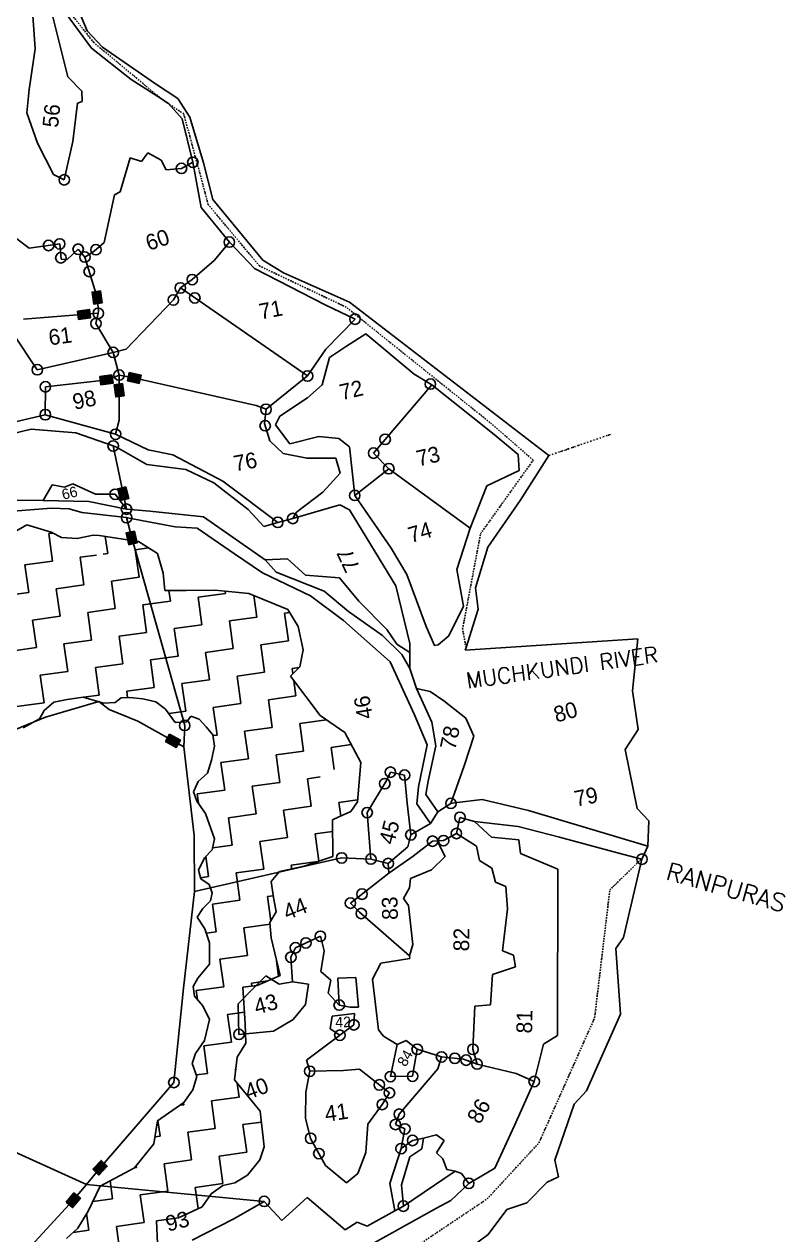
# Model space of a CAD drawing. Header units: metres. Extents: x 319402 to 322645, y 1847838 to 1853811.
# Drawn here: x 321751 to 322645, y 1851669 to 1853093 of the extents above; entities that cross this region are included whole.
import ezdxf

# ---------------------------------------------------------------- set-up
doc = ezdxf.new("R2010")
doc.units = ezdxf.units.M
doc.header["$LTSCALE"] = 0.3
doc.linetypes.add('DASHDOT', pattern=[1, 0.5, -0.25, 0, -0.25])
doc.linetypes.add('DIVIDE', pattern=[1.25, 0.5, -0.25, 0, -0.25, 0, -0.25])
for name, color, linetype in [('OFF', 1, 'Continuous'), ('POLY_HATCH', 12, 'Continuous'), ('POLY_PARCEL', 6, 'Continuous'), ('POLY_ROAD', 30, 'Continuous'), ('POLY_WATER', 4, 'Continuous'), ('TEXT_MAPIN', 7, 'Continuous'), ('TEXT_MAPOUT', 7, 'Continuous'), ('TEXT_PARCEL', 7, 'Continuous'), ('V_BOUND_LINE', 7, 'Continuous'), ('V_BOUND_STREAM_LINE', 7, 'DASHDOT'), ('V_DIVIDE_LINE', 7, 'DIVIDE')]:
    doc.layers.add(name, color=color, linetype=linetype)
doc.styles.get("Standard").update_dxf_attribs({"font": 'simplex.shx'})
doc.styles.add('TEXT_MAP', font='')
doc.styles.get('TEXT_MAP').set_extended_font_data('Kruti Dev 050')

msp = doc.modelspace()

# ---------------------------------------------------------------- hatches: boundary and pattern name
for points in [[(321832.4, 1852763.6), (321842.2, 1852765), (321840.2, 1852779.2), (321830.4, 1852777.8)], [(321828.8, 1852747.6), (321827.5, 1852757.4), (321813.3, 1852755.4), (321814.6, 1852745.6)], [(321855.1, 1852670.6), (321853.7, 1852680.4), (321839.5, 1852678.5), (321840.9, 1852668.6)], [(321885.9, 1852670.4), (321888.1, 1852680.1), (321874.2, 1852683.3), (321872, 1852673.6)], [(321858.3, 1852654.5), (321868.1, 1852655.9), (321866.2, 1852670.1), (321856.3, 1852668.7)], [(321863.9, 1852532.7), (321873.5, 1852534.9), (321870.2, 1852548.9), (321860.6, 1852546.6)], [(321873.8, 1852480.7), (321883.4, 1852482.8), (321880.3, 1852496.8), (321870.6, 1852494.7)], [(321929.3, 1852242.3), (321934.2, 1852251), (321921.6, 1852258), (321916.8, 1852249.3)], [(321848.3, 1851749.8), (321841.1, 1851756.7), (321831.2, 1851746.3), (321838.4, 1851739.4)], [(321816.7, 1851712.1), (321809.1, 1851718.4), (321799.9, 1851707.4), (321807.5, 1851701.1)]]:
    msp.add_hatch(color=256).paths.add_polyline_path(points)

# ---------------------------------------------------------------- linework, layer by layer
for points in [[(321840.2, 1852779.2), (321842.2, 1852765), (321832.4, 1852763.6), (321830.4, 1852777.8)], [(321813.3, 1852755.4), (321827.5, 1852757.4), (321828.8, 1852747.6), (321814.6, 1852745.6)], [(321839.5, 1852678.5), (321853.7, 1852680.4), (321855.1, 1852670.6), (321840.9, 1852668.6)], [(321874.2, 1852683.3), (321888.1, 1852680.1), (321885.9, 1852670.4), (321872, 1852673.6)], [(321866.2, 1852670.1), (321868.1, 1852655.9), (321858.3, 1852654.5), (321856.3, 1852668.7)], [(321870.2, 1852548.9), (321873.5, 1852534.9), (321863.9, 1852532.7), (321860.6, 1852546.6)], [(321880.3, 1852496.8), (321883.4, 1852482.8), (321873.8, 1852480.7), (321870.6, 1852494.7)], [(321921.6, 1852258), (321934.2, 1852251), (321929.3, 1852242.3), (321916.8, 1852249.3)], [(321831.2, 1851746.3), (321841.1, 1851756.7), (321848.3, 1851749.8), (321838.4, 1851739.4)], [(321799.9, 1851707.4), (321809.1, 1851718.4), (321816.7, 1851712.1), (321807.5, 1851701.1)]]:
    msp.add_lwpolyline(points, close=True)
for centre in [(321935.5, 1852923.2), (321948.9, 1852930.4), (321797.8, 1852909.8), (321779.3, 1852832.6), (321792.4, 1852834.4), (321814.1, 1852828.2), (321835, 1852827.6), (321991.8, 1852836.6), (321793.8, 1852818.1), (321822.1, 1852818.9), (321827.1, 1852802), (321934.2, 1852782.6), (321948.2, 1852792.5), (321926, 1852768.5), (321951.2, 1852770.9), (321837.7, 1852752.8), (321835, 1852740.7), (322139.5, 1852745.9), (321855.3, 1852706.8), (321766.1, 1852686.5), (321862.2, 1852680.2), (322083.8, 1852679.1), (322228.1, 1852669.6), (321775.6, 1852666.4), (322034.9, 1852639.9), (321775.5, 1852633.6), (321858.1, 1852610.6), (322033.9, 1852620.6), (321855.3, 1852596.8), (322174.9, 1852604.6), (322161.3, 1852588.4), (322179.2, 1852570.1), (321857.5, 1852540), (322139.2, 1852538.7), (321870.9, 1852522.5), (321871, 1852512.5), (322066.3, 1852511.5), (322048.7, 1852507), (321939.3, 1852268.2), (322181.1, 1852213.2), (322174.5, 1852199.7), (322197.8, 1852209.8), (322252.2, 1852176.5), (322153.8, 1852165.7), (322262.8, 1852160.1), (322258.7, 1852141.1), (322205.1, 1852139.4), (322230.6, 1852132.1), (322243.6, 1852132.7), (322123.8, 1852112.4), (322158.2, 1852111), (322178.5, 1852105.8), (322476.8, 1852110.9), (322147.7, 1852069.8), (322134.1, 1852059.2), (322146.8, 1852047), (322081.8, 1852012.4), (322098.8, 1852020.2), (322069.4, 1852006.7), (322064.1, 1851995.6), (322120.9, 1851939.3), (322138.2, 1851916.1), (322003.1, 1851904.8), (322121.7, 1851903.9), (322212.6, 1851887.3), (322278.1, 1851887.3), (322241.2, 1851878.3), (322256.8, 1851876.7), (322270.1, 1851874.6), (322283, 1851870), (322086.3, 1851861.5), (322207.2, 1851855.6), (321926.6, 1851848.3), (322168.1, 1851845.5), (322181.1, 1851855.2), (322350.1, 1851849.4), (322180, 1851836.1), (322171.5, 1851822.4), (322187, 1851798.9), (322191.5, 1851811), (322198.1, 1851793.7), (322087.3, 1851782.6), (322193.7, 1851770.5), (322207.2, 1851780.1), (322097, 1851764.7), (322273.2, 1851729.7), (322032.8, 1851708.5), (322196.3, 1851702.9)]:
    msp.add_circle(centre, 6.14)
at = {"layer": 'OFF'}
msp.add_line((322471.9, 1852370.2), (322269, 1852356.5), dxfattribs=at)
at = {"layer": 'POLY_HATCH'}
for p, q in [((321732.5, 1852491.8), (321753.7, 1852503.9)), ((321753.7, 1852503.9), (321782.3, 1852495.3)), ((321782.3, 1852495.3), (321794.6, 1852489)), ((321794.6, 1852489), (321813, 1852488.1)), ((321813, 1852488.1), (321831.9, 1852491.8)), ((321831.9, 1852491.8), (321838.8, 1852491.7)), ((321838.8, 1852491.7), (321885, 1852484.4)), ((321885, 1852484.4), (321907.5, 1852470.4)), ((321907.5, 1852470.4), (321914.1, 1852447.3)), ((321914.1, 1852447.3), (321915.8, 1852427)), ((321915.8, 1852427), (321940.9, 1852427)), ((321940.9, 1852427), (321975.2, 1852427.2)), ((321975.2, 1852427.2), (322014.6, 1852423.5)), ((322014.6, 1852423.5), (322060.6, 1852404.7)), ((322060.6, 1852404.7), (322072.6, 1852384.7)), ((322072.6, 1852384.7), (322078.7, 1852357)), ((322078.7, 1852357), (322074.6, 1852337)), ((322074.6, 1852337), (322063.5, 1852326.3)), ((322063.5, 1852326.3), (322098.5, 1852279.7)), ((321785.4, 1852295.4), (321774.2, 1852285.9)), ((321801, 1852298.7), (321785.4, 1852295.4)), ((321820.1, 1852301.4), (321801, 1852298.7)), ((321843.9, 1852294.4), (321820.1, 1852301.4)), ((321857.5, 1852295.1), (321843.9, 1852294.4)), ((321864.7, 1852300.7), (321857.5, 1852295.1)), ((321875, 1852301), (321864.7, 1852300.7)), ((321890.1, 1852299.6), (321875, 1852301)), ((321905.4, 1852296), (321890.1, 1852299.6)), ((321916.9, 1852287.3), (321905.4, 1852296)), ((321768.7, 1852276), (321749.6, 1852265.3)), ((321774.2, 1852285.9), (321768.7, 1852276)), ((321928.2, 1852271.8), (321916.9, 1852287.3)), ((321946.7, 1852278.9), (321941.8, 1852272.5)), ((321956.3, 1852275.6), (321946.7, 1852278.9)), ((321964.4, 1852266.5), (321956.3, 1852275.6)), ((322098.5, 1852279.7), (322127.6, 1852259.8)), ((321941.8, 1852272.5), (321928.2, 1852271.8)), ((321972.5, 1852257.3), (321964.4, 1852266.5)), ((321974.4, 1852243.9), (321972.5, 1852257.3)), ((322127.6, 1852259.8), (322146.2, 1852224.6)), ((321970.9, 1852227.4), (321974.4, 1852243.9)), ((321966.2, 1852211.9), (321970.9, 1852227.4)), ((322146.2, 1852224.6), (322142.3, 1852178.4)), ((321955, 1852202.3), (321966.2, 1852211.9)), ((321949.8, 1852190.2), (321955, 1852202.3)), ((321953.6, 1852179.3), (321949.8, 1852190.2)), ((321963.6, 1852164.7), (321953.6, 1852179.3)), ((322142.3, 1852178.4), (322134.7, 1852167)), ((321974.5, 1852134.7), (321963.6, 1852164.7)), ((322134.7, 1852167), (322119.6, 1852160.4)), ((322119.6, 1852160.4), (322113.2, 1852157.2)), ((322113.2, 1852157.2), (322113.4, 1852114.2)), ((321971.7, 1852121.7), (321974.5, 1852134.7)), ((321962.7, 1852112.5), (321971.7, 1852121.7)), ((321955.6, 1852097.8), (321962.7, 1852112.5)), ((322113.4, 1852114.2), (322079.6, 1852102.6)), ((321958.1, 1852087.8), (321955.6, 1852097.8)), ((322050.7, 1852096.4), (322040.9, 1852084.7)), ((322079.6, 1852102.6), (322050.7, 1852096.4)), ((321968.2, 1852081.2), (321958.1, 1852087.8)), ((321971.8, 1852071.5), (321968.2, 1852081.2)), ((322040.9, 1852084.7), (322043.5, 1852065.7)), ((321960.7, 1852052.8), (321969.7, 1852062)), ((321969.7, 1852062), (321971.8, 1852071.5)), ((322043.5, 1852065.7), (322047, 1852049)), ((321954.1, 1852042.7), (321960.7, 1852052.8)), ((322047, 1852049), (322039.5, 1852036.5)), ((321962.8, 1852029.1), (321954.1, 1852042.7)), ((322039.5, 1852036.5), (322040.9, 1852018.4)), ((321968.5, 1852012.7), (321962.8, 1852029.1)), ((322040.9, 1852018.4), (322051.6, 1851974.2)), ((321968.6, 1851987.6), (321968.5, 1852012.7)), ((321954.9, 1851970.9), (321968.6, 1851987.6)), ((321949.4, 1851961), (321954.9, 1851970.9)), ((322024.6, 1851962.5), (322007.8, 1851960.2)), ((322051.6, 1851974.2), (322024.6, 1851962.5)), ((321950.9, 1851949.8), (321949.4, 1851961)), ((321960.5, 1851938.5), (321950.9, 1851949.8)), ((322007.8, 1851960.2), (322010.3, 1851917.1)), ((321968.4, 1851922.5), (321960.5, 1851938.5)), ((321962.7, 1851897.7), (321968.4, 1851922.5)), ((322010.3, 1851917.1), (322011.2, 1851894.4)), ((321952.2, 1851882.5), (321962.7, 1851897.7)), ((322011.2, 1851894.4), (322000.8, 1851878.1)), ((321948.2, 1851870.5), (321952.2, 1851882.5)), ((322000.8, 1851878.1), (321997.7, 1851851.4)), ((321953.7, 1851855.3), (321948.2, 1851870.5)), ((321949, 1851839.8), (321953.7, 1851855.3)), ((321997.7, 1851851.4), (322027.9, 1851814.4)), ((321938.5, 1851824.6), (321949, 1851839.8)), ((321907.2, 1851803.2), (321938.5, 1851824.6)), ((322027.9, 1851814.4), (322032.6, 1851772.8)), ((321902.9, 1851776.3), (321907.2, 1851803.2)), ((321880.5, 1851748.1), (321902.9, 1851776.3)), ((322032.6, 1851772.8), (322027.8, 1851757.3)), ((321840, 1851726.5), (321880.5, 1851748.1)), ((322027.8, 1851757.3), (322013.2, 1851739.3)), ((322013.2, 1851739.3), (321998.4, 1851730.4)), ((321825.8, 1851697.1), (321840, 1851726.5)), ((321984, 1851727.2), (321970.5, 1851717.4)), ((321998.4, 1851730.4), (321984, 1851727.2)), ((321970.5, 1851717.4), (321960, 1851702.2)), ((321813.7, 1851677.1), (321825.8, 1851697.1)), ((321960, 1851702.2), (321932.1, 1851689.2)), ((321800.5, 1851665), (321813.7, 1851677.1)), ((321932.1, 1851689.2), (321906.2, 1851685.6)), ((321906.2, 1851685.6), (321907.4, 1851658.8))]:
    msp.add_line(p, q, dxfattribs=at)
at = {"layer": 'POLY_HATCH', "linetype": 'Continuous'}
for p, q in [((321779.5, 1852493.8), (321784, 1852494.4)), ((321784, 1852461.4), (321779.5, 1852493.8)), ((321848.8, 1852470.3), (321846, 1852490.5)), ((321881.2, 1852474.8), (321896.9, 1852477)), ((321885.7, 1852442.4), (321881.2, 1852474.8)), ((321751.5, 1852456.9), (321784, 1852461.4)), ((321816.4, 1852465.9), (321835.8, 1852468.5)), ((321820.8, 1852433.4), (321816.4, 1852465.9)), ((321843.4, 1852469.6), (321848.8, 1852470.3)), ((321756, 1852424.5), (321751.5, 1852456.9)), ((321788.4, 1852429), (321820.8, 1852433.4)), ((321853.3, 1852437.9), (321885.7, 1852442.4)), ((321857.7, 1852405.5), (321853.3, 1852437.9)), ((321723.6, 1852420), (321756, 1852424.5)), ((321792.9, 1852396.6), (321788.4, 1852429)), ((321922.6, 1852414.5), (321920.8, 1852427)), ((321955, 1852419), (321987.4, 1852423.4)), ((321959.4, 1852386.6), (321955, 1852419)), ((321987.4, 1852423.4), (321987, 1852426.1)), ((322024.3, 1852395.5), (322020.7, 1852421)), ((321825.3, 1852401), (321857.7, 1852405.5)), ((321890.1, 1852410), (321922.6, 1852414.5)), ((321894.6, 1852377.6), (321890.1, 1852410)), ((321760.5, 1852392.1), (321792.9, 1852396.6)), ((321765, 1852359.7), (321760.5, 1852392.1)), ((321829.8, 1852368.6), (321825.3, 1852401)), ((321991.9, 1852391), (322024.3, 1852395.5)), ((321996.3, 1852358.6), (321991.9, 1852391)), ((322056.7, 1852400), (322062.9, 1852400.9)), ((322061.2, 1852367.6), (322056.7, 1852400)), ((321862.2, 1852373.1), (321894.6, 1852377.6)), ((321927, 1852382.1), (321959.4, 1852386.6)), ((321931.5, 1852349.7), (321927, 1852382.1)), ((321797.4, 1852364.1), (321829.8, 1852368.6)), ((321801.9, 1852331.7), (321797.4, 1852364.1)), ((321866.7, 1852340.7), (321862.2, 1852373.1)), ((322028.7, 1852363.1), (322061.2, 1852367.6)), ((322033.2, 1852330.7), (322028.7, 1852363.1)), ((321732.6, 1852355.2), (321765, 1852359.7)), ((321899.1, 1852345.2), (321931.5, 1852349.7)), ((321963.9, 1852354.1), (321996.3, 1852358.6)), ((321968.4, 1852321.7), (321963.9, 1852354.1)), ((321769.5, 1852327.3), (321801.9, 1852331.7)), ((321834.3, 1852336.2), (321866.7, 1852340.7)), ((321838.8, 1852303.8), (321834.3, 1852336.2)), ((321903.6, 1852312.8), (321899.1, 1852345.2)), ((322065.6, 1852335.2), (322073.9, 1852336.3)), ((322066.5, 1852329.2), (322065.6, 1852335.2)), ((321774, 1852294.8), (321769.5, 1852327.3)), ((321936, 1852317.3), (321968.4, 1852321.7)), ((321940.5, 1852284.8), (321936, 1852317.3)), ((322000.8, 1852326.2), (322033.2, 1852330.7)), ((322005.3, 1852293.8), (322000.8, 1852326.2)), ((322070.1, 1852302.8), (322067.6, 1852320.8)), ((321820.4, 1852301.3), (321838.8, 1852303.8)), ((321871.2, 1852308.3), (321903.6, 1852312.8)), ((321872.2, 1852300.9), (321871.2, 1852308.3)), ((321741.5, 1852290.4), (321774, 1852294.8)), ((321972.9, 1852289.3), (322005.3, 1852293.8)), ((321977.4, 1852256.9), (321972.9, 1852289.3)), ((322037.7, 1852298.3), (322070.1, 1852302.8)), ((322042.2, 1852265.9), (322037.7, 1852298.3)), ((321920.7, 1852282.1), (321940.5, 1852284.8)), ((322074.6, 1852270.4), (322105.9, 1852274.7)), ((322009.8, 1852261.4), (322042.2, 1852265.9)), ((322014.3, 1852229), (322009.8, 1852261.4)), ((322079.1, 1852238), (322074.6, 1852270.4)), ((321972.7, 1852256.3), (321977.4, 1852256.9)), ((322046.7, 1852233.5), (322079.1, 1852238)), ((322051.2, 1852201.1), (322046.7, 1852233.5)), ((322111.5, 1852242.4), (322135, 1852245.7)), ((322115.1, 1852216.5), (322111.5, 1852242.4)), ((321981.9, 1852224.5), (322014.3, 1852229)), ((321986.3, 1852192.1), (321981.9, 1852224.5)), ((322083.6, 1852205.5), (322098.7, 1852207.6)), ((322088, 1852173.1), (322083.6, 1852205.5)), ((321953.9, 1852187.6), (321986.3, 1852192.1)), ((322018.7, 1852196.6), (322051.2, 1852201.1)), ((322023.2, 1852164.2), (322018.7, 1852196.6)), ((321955.5, 1852176.6), (321953.9, 1852187.6)), ((322120.5, 1852177.6), (322142.5, 1852180.7)), ((322122.7, 1852161.7), (322120.5, 1852177.6)), ((321990.8, 1852159.7), (322023.2, 1852164.2)), ((322055.6, 1852168.6), (322088, 1852173.1)), ((322060.1, 1852136.2), (322055.6, 1852168.6)), ((321995.3, 1852127.3), (321990.8, 1852159.7)), ((322027.7, 1852131.8), (322060.1, 1852136.2)), ((322092.5, 1852140.7), (322113.2, 1852143.6)), ((322097, 1852108.6), (322092.5, 1852140.7)), ((321972.3, 1852124.1), (321995.3, 1852127.3)), ((322032.2, 1852099.3), (322027.7, 1852131.8)), ((321967.4, 1852090.4), (321964.1, 1852113.9)), ((322064.6, 1852103.8), (322095.7, 1852108.1)), ((322065.2, 1852099.5), (322064.6, 1852103.8)), ((321957.8, 1852089.1), (321967.4, 1852090.4)), ((321999.8, 1852094.9), (322032.2, 1852099.3)), ((322004.3, 1852062.5), (321999.8, 1852094.9)), ((321971.9, 1852058), (322004.3, 1852062.5)), ((322036.7, 1852066.9), (322043.2, 1852067.8)), ((322040.6, 1852038.4), (322036.7, 1852066.9)), ((321976.3, 1852025.6), (321971.9, 1852058)), ((322008.7, 1852030), (322039.7, 1852034.3)), ((321964.6, 1852023.9), (321976.3, 1852025.6)), ((322013.2, 1851997.6), (322008.7, 1852030)), ((321980.8, 1851993.2), (322013.2, 1851997.6)), ((321985.3, 1851960.7), (321980.8, 1851993.2)), ((322049.6, 1851973.4), (322046.7, 1851994.4)), ((322017.7, 1851965.2), (322037.1, 1851967.9)), ((322018.2, 1851961.6), (322017.7, 1851965.2)), ((321952.9, 1851956.3), (321985.3, 1851960.7)), ((321954.3, 1851945.7), (321952.9, 1851956.3)), ((321989.8, 1851928.3), (322009.5, 1851931.1)), ((321994.3, 1851895.9), (321989.8, 1851928.3)), ((321961.9, 1851891.4), (321994.3, 1851895.9)), ((321966.3, 1851859), (321961.9, 1851891.4)), ((321998.7, 1851863.5), (321999.1, 1851863.6)), ((321998.9, 1851862.1), (321998.7, 1851863.5)), ((321953, 1851857.2), (321966.3, 1851859)), ((322003.2, 1851831.1), (322001, 1851847.3)), ((321934, 1851821.5), (321938.4, 1851822.1)), ((321938.4, 1851822.1), (321938.1, 1851824.4)), ((321970.8, 1851826.6), (322003.2, 1851831.1)), ((321975.3, 1851794.2), (321970.8, 1851826.6)), ((321910.5, 1851785.3), (321907.9, 1851803.7)), ((321942.9, 1851789.7), (321975.3, 1851794.2)), ((322007.7, 1851798.7), (322029.4, 1851801.7)), ((322011.8, 1851769.2), (322007.7, 1851798.7)), ((321904.2, 1851784.4), (321910.5, 1851785.3)), ((321947.4, 1851757.3), (321942.9, 1851789.7)), ((321979.8, 1851761.8), (322012.2, 1851766.3)), ((322012.2, 1851766.3), (322011.8, 1851768.7)), ((321880.5, 1851748.1), (321882.5, 1851748.4)), ((321882.5, 1851748.4), (321882.3, 1851750.3)), ((321915, 1851752.8), (321947.4, 1851757.3)), ((321919.4, 1851720.4), (321915, 1851752.8)), ((321984.3, 1851729.4), (321979.8, 1851761.8)), ((321854.6, 1851711.5), (321851.7, 1851732.7)), ((321887, 1851716), (321919.4, 1851720.4)), ((321951.8, 1851724.9), (321984.3, 1851729.4)), ((321955.3, 1851700), (321951.8, 1851724.9)), ((321831.2, 1851708.2), (321854.6, 1851711.5)), ((321891.5, 1851683.5), (321887, 1851716)), ((321826.7, 1851674.6), (321824, 1851694.1)), ((321859.1, 1851679.1), (321891.5, 1851683.5)), ((321863.6, 1851646.7), (321859.1, 1851679.1)), ((321808.1, 1851672), (321826.7, 1851674.6))]:
    msp.add_line(p, q, dxfattribs=at)
at = {"layer": 'POLY_PARCEL'}
for p, q in [((321763.4, 1853063.9), (321759.6, 1853120)), ((321781.4, 1853112.6), (321801.9, 1853030.8)), ((321756.4, 1853016.1), (321763.4, 1853063.9)), ((321801.9, 1853030.8), (321818.5, 1853014.2)), ((321753.7, 1852988.4), (321756.4, 1853016.1)), ((321818.9, 1853001.9), (321813.3, 1852999.9)), ((321818.5, 1853014.2), (321818.9, 1853001.9)), ((321766.4, 1852953), (321753.7, 1852988.4)), ((321813.3, 1852999.9), (321807.8, 1852954.8)), ((321785.2, 1852915.9), (321766.4, 1852953)), ((321807.8, 1852954.8), (321797.8, 1852909.8)), ((321863.5, 1852895.5), (321875.3, 1852935.7)), ((321875.3, 1852935.7), (321888.5, 1852931.4)), ((321888.5, 1852931.4), (321895.9, 1852941.6)), ((321895.9, 1852941.6), (321911.5, 1852932.8)), ((321911.5, 1852932.8), (321917.7, 1852921.4)), ((321935.5, 1852923.2), (321948.9, 1852930.4)), ((321797.8, 1852909.8), (321785.2, 1852915.9)), ((321917.7, 1852921.4), (321935.5, 1852923.2)), ((321844.8, 1852836.1), (321856.9, 1852892.2)), ((321856.9, 1852892.2), (321863.5, 1852895.5)), ((321756.7, 1852829.4), (321742, 1852840.3)), ((321792.4, 1852834.4), (321756.7, 1852829.4)), ((321794, 1852816.3), (321792.4, 1852834.4)), ((321833, 1852825.9), (321844.8, 1852836.1)), ((321974.1, 1852815), (321991.8, 1852836.6)), ((321801.1, 1852816), (321794, 1852816.3)), ((321814.1, 1852828.2), (321801.1, 1852816)), ((321822.1, 1852818.9), (321814.1, 1852828.2)), ((321822.1, 1852818.9), (321833, 1852825.9)), ((321836.3, 1852771.4), (321822.1, 1852818.9)), ((321948.2, 1852792.5), (321974.1, 1852815)), ((321934.2, 1852782.6), (321948.2, 1852792.5)), ((321934.2, 1852782.6), (321926, 1852768.5)), ((322083.8, 1852679.1), (321934.2, 1852782.6)), ((321838.2, 1852755.2), (321836.3, 1852771.4)), ((321926, 1852768.5), (321870.4, 1852710.7)), ((321837.7, 1852752.8), (321749.9, 1852746)), ((321835, 1852740.7), (321837.7, 1852752.8)), ((321837.7, 1852752.8), (321838.2, 1852755.2)), ((321855.3, 1852706.8), (321835, 1852740.7)), ((321737.2, 1852729.6), (321766.1, 1852686.5)), ((321766.1, 1852686.5), (321855.3, 1852706.8)), ((321870.4, 1852710.7), (321855.3, 1852706.8)), ((321855.3, 1852706.8), (321862.2, 1852680.2)), ((321848.7, 1852674.7), (321775.6, 1852666.4)), ((321862.2, 1852680.2), (321848.7, 1852674.7)), ((321862.2, 1852680.2), (321877.6, 1852677.4)), ((321862.2, 1852627), (321862.2, 1852680.2)), ((321877.6, 1852677.4), (322023.2, 1852644.4)), ((321775.6, 1852666.4), (321775.5, 1852633.6)), ((322174.9, 1852604.6), (322229.6, 1852668.7)), ((322023.2, 1852644.4), (322034.9, 1852639.9)), ((321858.1, 1852610.6), (321862.2, 1852627)), ((322161.3, 1852588.4), (322174.9, 1852604.6)), ((321870.9, 1852522.5), (321855.3, 1852596.8)), ((322179.2, 1852570.1), (322161.3, 1852588.4)), ((322139.2, 1852538.7), (322179.2, 1852570.1)), ((322274.9, 1852500.3), (322179.2, 1852570.1)), ((321783.7, 1852551), (321773.1, 1852532.5)), ((321797.9, 1852548.5), (321783.7, 1852551)), ((321807.8, 1852552.3), (321797.9, 1852548.5)), ((321834.6, 1852540.3), (321807.8, 1852552.3)), ((321857.5, 1852540), (321834.6, 1852540.3)), ((321870.9, 1852522.5), (321857.5, 1852540)), ((321877, 1852488.8), (321871, 1852512.5)), ((322048.7, 1852507), (322066.3, 1852511.5)), ((321939.3, 1852268.2), (321877, 1852488.8)), ((322227.8, 1852307.9), (322211.8, 1852311.8)), ((322243.7, 1852297.1), (322227.8, 1852307.9)), ((322269.7, 1852276.7), (322243.7, 1852297.1)), ((322279.1, 1852255.6), (322269.7, 1852276.7)), ((321938.3, 1852243), (321939.3, 1852268.2)), ((322267.8, 1852220.7), (322279.1, 1852255.6)), ((322252.2, 1852176.5), (322267.8, 1852220.7)), ((322181.1, 1852213.2), (322176.3, 1852202.6)), ((322197.8, 1852209.8), (322181.1, 1852213.2)), ((322200.8, 1852176.8), (322197.8, 1852209.8)), ((322176.3, 1852202.6), (322153.8, 1852165.7)), ((322205.1, 1852139.4), (322200.8, 1852176.8)), ((322153.8, 1852165.7), (322158.2, 1852111)), ((322245.4, 1852114.2), (322236.2, 1852132.4)), ((322282.4, 1852126.1), (322258.7, 1852141.1)), ((322286, 1852109.4), (322282.4, 1852126.1)), ((322123.8, 1852112.4), (321950.8, 1852072.9)), ((322158.2, 1852111), (322123.8, 1852112.4)), ((322158.2, 1852111), (322178.5, 1852105.8)), ((322229.3, 1852098.4), (322245.4, 1852114.2)), ((322300.5, 1852100.5), (322286, 1852109.4)), ((322179.1, 1852094.4), (322134.1, 1852059.2)), ((322204.7, 1852088.2), (322229.3, 1852098.4)), ((322304.7, 1852083.8), (322300.5, 1852100.5)), ((322196.4, 1852064.7), (322203.6, 1852077.1)), ((322203.6, 1852077.1), (322204.7, 1852088.2)), ((322316.6, 1852078.7), (322304.7, 1852083.8)), ((322318.9, 1852052.4), (322316.6, 1852078.7)), ((322202.3, 1852056.6), (322196.4, 1852064.7)), ((322134.1, 1852059.2), (322144.9, 1852048.7)), ((322144.9, 1852048.7), (322203.7, 1851997.4)), ((322207.6, 1852010.5), (322202.3, 1852056.6)), ((322312.9, 1852003.1), (322318.9, 1852052.4)), ((322069.4, 1852006.7), (322098.8, 1852020.2)), ((322098.8, 1852020.2), (322103.3, 1852003)), ((322064.1, 1851995.6), (322069.4, 1852006.7)), ((322203.7, 1851997.4), (322207.6, 1852010.5)), ((322066, 1851966.6), (322064.1, 1851995.6)), ((322103.3, 1852003), (322099.3, 1851979)), ((322204.1, 1851994.1), (322169.9, 1851988.8)), ((322203.7, 1851997.4), (322204.1, 1851994.1)), ((322325.9, 1851998.2), (322312.9, 1852003.1)), ((322328.1, 1851984.4), (322325.9, 1851998.2)), ((322099.3, 1851979), (322111.1, 1851968.7)), ((322169.9, 1851988.8), (322160, 1851969.7)), ((322300.9, 1851975.4), (322328.1, 1851984.4)), ((322020.1, 1851959.2), (322034.8, 1851973.8)), ((322034.8, 1851973.8), (322050.2, 1851963.9)), ((322050.2, 1851963.9), (322066, 1851966.6)), ((322066, 1851966.6), (322084.7, 1851964)), ((322084.7, 1851964), (322081.2, 1851940.1)), ((322111.1, 1851968.7), (322108.1, 1851953.2)), ((322119.2, 1851970.8), (322140.5, 1851971.7)), ((322120.9, 1851939.3), (322119.2, 1851970.8)), ((322140.5, 1851971.7), (322143.7, 1851936.7)), ((322160, 1851969.7), (322167.2, 1851910.2)), ((322298.8, 1851939.7), (322300.9, 1851975.4)), ((322002.3, 1851940.6), (322020.1, 1851959.2)), ((322108.1, 1851953.2), (322120.9, 1851939.3)), ((322003.1, 1851904.8), (322002.3, 1851940.6)), ((322081.2, 1851940.1), (322066.9, 1851922.4)), ((322133.8, 1851936.9), (322120.9, 1851939.3)), ((322143.7, 1851936.7), (322133.8, 1851936.9)), ((322278.1, 1851887.3), (322280.5, 1851938.2)), ((322280.5, 1851938.2), (322298.8, 1851939.7)), ((322066.9, 1851922.4), (322043.8, 1851908.8)), ((322110.2, 1851911.2), (322112.8, 1851926.2)), ((322112.8, 1851926.2), (322139, 1851929.3)), ((322139, 1851929.3), (322138.2, 1851916.1)), ((322043.8, 1851908.8), (322003.1, 1851904.8)), ((322121.7, 1851903.9), (322110.2, 1851911.2)), ((322138.2, 1851916.1), (322121.7, 1851903.9)), ((322167.2, 1851910.2), (322173, 1851902.7)), ((322121.7, 1851903.9), (322082.4, 1851874.5)), ((322173, 1851902.7), (322188.9, 1851892.9)), ((322188.9, 1851892.9), (322181.1, 1851855.2)), ((322188.9, 1851892.9), (322199.8, 1851897.5)), ((322199.8, 1851897.5), (322212.6, 1851887.3)), ((322207.2, 1851855.6), (322212.6, 1851887.3)), ((322212.6, 1851887.3), (322241.2, 1851878.3)), ((322236.9, 1851864.2), (322241.2, 1851878.3)), ((322241.2, 1851878.3), (322267.1, 1851875.7)), ((322283, 1851870), (322278.1, 1851887.3)), ((322082.4, 1851874.5), (322086.3, 1851861.5)), ((322086.3, 1851861.5), (322125.8, 1851862.3)), ((322125.8, 1851862.3), (322144.8, 1851864)), ((322144.8, 1851864), (322180, 1851836.1)), ((322191.5, 1851811), (322236.9, 1851864.2)), ((322267.1, 1851875.7), (322283, 1851870)), ((322283, 1851870), (322328.9, 1851858.7)), ((322081.8, 1851837.1), (322086.3, 1851861.5)), ((322181.1, 1851855.2), (322207.2, 1851855.6)), ((322328.9, 1851858.7), (322350.1, 1851849.4)), ((322081.4, 1851806.3), (322081.8, 1851837.1)), ((322180, 1851836.1), (322171.5, 1851822.4)), ((322171.5, 1851822.4), (322154.4, 1851799.2)), ((322087.3, 1851782.6), (322081.4, 1851806.3)), ((322187, 1851798.9), (322191.5, 1851811)), ((322154.4, 1851799.2), (322152.2, 1851766.1)), ((322198.1, 1851793.7), (322187, 1851798.9)), ((322193.7, 1851770.5), (322198.1, 1851793.7)), ((322104.7, 1851750.7), (322087.3, 1851782.6)), ((322193.7, 1851770.5), (322207.2, 1851780.1)), ((322207.2, 1851780.1), (322220.1, 1851783)), ((322220.1, 1851783), (322218, 1851770.2)), ((322235.1, 1851786.8), (322220.1, 1851783)), ((322244.3, 1851780.2), (322235.1, 1851786.8)), ((322235.4, 1851765.5), (322244.3, 1851780.2)), ((322152.2, 1851766.1), (322143, 1851741.4)), ((322180.6, 1851729.5), (322193.7, 1851770.5)), ((322218, 1851770.2), (322203.9, 1851760.9)), ((322242.6, 1851758.6), (322235.4, 1851765.5)), ((322129.5, 1851730.1), (322104.7, 1851750.7)), ((322203.9, 1851760.9), (322194.1, 1851727.8)), ((322247.5, 1851745.8), (322242.6, 1851758.6)), ((322143, 1851741.4), (322129.5, 1851730.1)), ((322196.3, 1851702.9), (322257.1, 1851744.2)), ((322257.1, 1851744.2), (322247.5, 1851745.8)), ((322257.1, 1851744.2), (322264.6, 1851741.1)), ((322264.6, 1851741.1), (322273.2, 1851729.7)), ((321808.3, 1851709.8), (321824, 1851728.5)), ((321824, 1851728.5), (322032.8, 1851708.5)), ((322186.2, 1851697.2), (322180.6, 1851729.5)), ((322194.1, 1851727.8), (322196.3, 1851702.9)), ((321704.6, 1851597.4), (321808.3, 1851709.8)), ((322032.8, 1851708.5), (321996.4, 1851687.6)), ((322032.8, 1851708.5), (322053.4, 1851685.8)), ((322053.4, 1851685.8), (322083.3, 1851712.9)), ((322083.3, 1851712.9), (322127.9, 1851675.2)), ((322153.9, 1851679.4), (322186.2, 1851697.2)), ((322186.2, 1851697.2), (322196.3, 1851702.9)), ((321996.4, 1851687.6), (321948.2, 1851662.7)), ((322127.9, 1851675.2), (322142.1, 1851684)), ((322142.1, 1851684), (322153.9, 1851679.4))]:
    msp.add_line(p, q, dxfattribs=at)
at = {"layer": 'POLY_ROAD'}
for p, q in [((321775.5, 1852633.6), (321686.3, 1852612.3)), ((321858.1, 1852610.6), (321775.5, 1852633.6)), ((321734.4, 1852610.7), (321758.7, 1852616.6)), ((321758.7, 1852616.6), (321811.3, 1852612.4)), ((321811.3, 1852612.4), (321855.3, 1852596.8)), ((321896.2, 1852592.4), (321858.1, 1852610.6)), ((321855.3, 1852596.8), (321859.2, 1852595.5)), ((321859.2, 1852595.5), (321894.9, 1852574.9)), ((321925.5, 1852586.2), (321896.2, 1852592.4)), ((321894.9, 1852574.9), (321940.6, 1852569.1)), ((321984.3, 1852555.4), (321925.5, 1852586.2)), ((321940.6, 1852569.1), (321973.7, 1852553.3)), ((321973.7, 1852553.3), (322014.1, 1852522)), ((322048.7, 1852507), (321984.3, 1852555.4)), ((321773.1, 1852532.5), (321735.5, 1852533.1)), ((321826.6, 1852531.7), (321773.1, 1852532.5)), ((321870.9, 1852522.5), (321826.6, 1852531.7)), ((321737.6, 1852520.1), (321782.7, 1852523.7)), ((321782.7, 1852523.7), (321803.6, 1852522.8)), ((321803.6, 1852522.8), (321818.5, 1852518.5)), ((321818.5, 1852518.5), (321871, 1852512.5)), ((321898.3, 1852520), (321870.9, 1852522.5)), ((321961.4, 1852513.4), (321898.3, 1852520)), ((322014.1, 1852522), (322032.5, 1852502.2)), ((321871, 1852512.5), (321873.9, 1852512.1)), ((321873.9, 1852512.1), (321928, 1852501.8)), ((322033.8, 1852462.9), (321961.4, 1852513.4)), ((322032.5, 1852502.2), (322048.7, 1852507)), ((321928, 1852501.8), (321954, 1852500.3)), ((321954, 1852500.3), (321998, 1852470.1)), ((321998, 1852470.1), (322030.7, 1852447.8)), ((322030.7, 1852447.8), (322087.1, 1852420.6)), ((322087.1, 1852420.6), (322125.9, 1852391.6)), ((322125.9, 1852391.6), (322180.7, 1852343.1)), ((322180.7, 1852343.1), (322209.4, 1852280.8)), ((322229.7, 1852272.1), (322211.8, 1852311.8)), ((322209.4, 1852280.8), (322224.2, 1852245.3)), ((322234.6, 1852244.2), (322229.7, 1852272.1)), ((322224.2, 1852245.3), (322214.1, 1852196.1)), ((322225.3, 1852202.7), (322234.6, 1852244.2)), ((322214.1, 1852196.1), (322212.1, 1852176.1)), ((322222.7, 1852187.1), (322225.3, 1852202.7)), ((322212.1, 1852176.1), (322228.4, 1852152.8)), ((322236.7, 1852166.7), (322222.7, 1852187.1)), ((322252.2, 1852176.5), (322236.7, 1852166.7)), ((322256.6, 1852177), (322252.2, 1852176.5)), ((322288.9, 1852181), (322256.6, 1852177)), ((322343.3, 1852168.1), (322288.9, 1852181)), ((322228.4, 1852152.8), (322236.7, 1852166.7)), ((322483.6, 1852126.3), (322343.3, 1852168.1)), ((322228.4, 1852152.8), (322205.1, 1852139.4)), ((322258.7, 1852141.1), (322262.8, 1852160.1)), ((322262.8, 1852160.1), (322279.8, 1852155.2)), ((322279.8, 1852155.2), (322331.2, 1852149.2)), ((322331.2, 1852149.2), (322379.7, 1852136.9)), ((322205.1, 1852139.4), (322201.6, 1852125.6)), ((322230.6, 1852132.1), (322236.2, 1852132.4)), ((322236.2, 1852132.4), (322243.6, 1852132.7)), ((322243.6, 1852132.7), (322258.7, 1852141.1)), ((322379.7, 1852136.9), (322442.2, 1852119.9)), ((322201.6, 1852125.6), (322178.5, 1852105.8)), ((322207.9, 1852114.3), (322230.6, 1852132.1)), ((322442.2, 1852119.9), (322476.1, 1852111.1)), ((322477.5, 1852112.4), (322483.6, 1852126.3)), ((322178.5, 1852105.8), (322179.1, 1852094.4)), ((322179.1, 1852094.4), (322207.9, 1852114.3)), ((322476.1, 1852111.1), (322476.8, 1852110.9)), ((322476.8, 1852110.9), (322477.5, 1852112.4))]:
    msp.add_line(p, q, dxfattribs=at)
at = {"layer": 'POLY_WATER'}
for p, q in [((321829.9, 1853064.6), (321789.6, 1853119.3)), ((321806.9, 1853127.4), (321824.6, 1853084.8)), ((321824.6, 1853084.8), (321842.8, 1853065.7)), ((321876.6, 1853027.8), (321829.9, 1853064.6)), ((321842.8, 1853065.7), (321905, 1853022.8)), ((321911.9, 1853005), (321876.6, 1853027.8)), ((321905, 1853022.8), (321931.2, 1853005.5)), ((321919.6, 1853000.1), (321911.9, 1853005)), ((321931.2, 1853005.5), (321945.4, 1852983.3)), ((321920.1, 1852999.5), (321919.6, 1853000.1)), ((321936.5, 1852981.4), (321920.1, 1852999.5)), ((321948.9, 1852930.4), (321936.5, 1852981.4)), ((321945.4, 1852983.3), (321961.4, 1852929.6)), ((321958.5, 1852877.1), (321948.9, 1852930.4)), ((321961.4, 1852929.6), (321972.2, 1852886.6)), ((321991.8, 1852836.6), (321958.5, 1852877.1)), ((321972.2, 1852886.6), (322031.3, 1852815.4)), ((322021.2, 1852805.7), (321991.8, 1852836.6)), ((322104.4, 1852762.6), (322021.2, 1852805.7)), ((322031.3, 1852815.4), (322055.3, 1852800.3)), ((322055.3, 1852800.3), (322132.9, 1852765.9)), ((322139.5, 1852745.9), (322104.4, 1852762.6)), ((322132.9, 1852765.9), (322367.4, 1852585.5)), ((322105.2, 1852710.6), (322139.5, 1852745.9)), ((322152.1, 1852728.5), (322129.6, 1852714)), ((322209.2, 1852681.2), (322152.1, 1852728.5)), ((322083.8, 1852679.1), (322105.2, 1852710.6)), ((322129.6, 1852714), (322109.4, 1852701)), ((322109.4, 1852701), (322100.9, 1852668.7)), ((322034.9, 1852639.9), (322083.8, 1852679.1)), ((322229.6, 1852668.7), (322209.2, 1852681.2)), ((322100.9, 1852668.7), (322083.6, 1852653.6)), ((322302.9, 1852610.3), (322229.6, 1852668.7)), ((322083.6, 1852653.6), (322051.2, 1852632)), ((322033.1, 1852623.1), (322034.9, 1852639.9)), ((322051.2, 1852632), (322046, 1852621.7)), ((322039.3, 1852603), (322033.1, 1852623.1)), ((322046, 1852621.7), (322062.8, 1852599.3)), ((322055.1, 1852588.1), (322039.3, 1852603)), ((322062.8, 1852599.3), (322096.9, 1852607.8)), ((322096.9, 1852607.8), (322120.4, 1852605.4)), ((322120.4, 1852605.4), (322132.9, 1852595.6)), ((322331.3, 1852586.9), (322302.9, 1852610.3)), ((322082.9, 1852582.4), (322055.1, 1852588.1)), ((322132.9, 1852595.6), (322139.2, 1852538.7)), ((322116.9, 1852582.6), (322082.9, 1852582.4)), ((322122.2, 1852564.9), (322116.9, 1852582.6)), ((322332.3, 1852567.9), (322331.3, 1852586.9)), ((322367.4, 1852585.5), (322333.7, 1852532.6)), ((322101.5, 1852542.4), (322122.2, 1852564.9)), ((322294.4, 1852550), (322332.3, 1852567.9)), ((322274.9, 1852500.3), (322294.4, 1852550)), ((322070.7, 1852519.1), (322101.5, 1852542.4)), ((322139.2, 1852538.7), (322181.8, 1852476.6)), ((322333.7, 1852532.6), (322295.8, 1852477.8)), ((322121.7, 1852527.4), (322066.3, 1852511.5)), ((322066.3, 1852511.5), (322070.7, 1852519.1)), ((322132.9, 1852521.9), (322121.7, 1852527.4)), ((322187.6, 1852432.3), (322132.9, 1852521.9)), ((322259, 1852451.7), (322274.9, 1852500.3)), ((322181.8, 1852476.6), (322200.4, 1852445.5)), ((322295.8, 1852477.8), (322281.1, 1852430)), ((322060.1, 1852464), (322033.8, 1852462.9)), ((322033.8, 1852462.9), (322046.7, 1852448.6)), ((322081.5, 1852444.7), (322060.1, 1852464)), ((322046.7, 1852448.6), (322103.1, 1852426.2)), ((322200.4, 1852445.5), (322223.2, 1852384.5)), ((322267.2, 1852408.4), (322259, 1852451.7)), ((322121.1, 1852441.9), (322081.5, 1852444.7)), ((322143.8, 1852414.4), (322121.1, 1852441.9)), ((322204, 1852364.7), (322187.6, 1852432.3)), ((322103.1, 1852426.2), (322131.8, 1852402.3)), ((322281.1, 1852430), (322284.2, 1852405)), ((322176.8, 1852380.8), (322143.8, 1852414.4)), ((322249.8, 1852373.5), (322267.2, 1852408.4)), ((322284.2, 1852405), (322270, 1852359.8)), ((322131.8, 1852402.3), (322172, 1852374)), ((322188.6, 1852363.8), (322176.8, 1852380.8)), ((322223.2, 1852384.5), (322232.9, 1852362.3)), ((322172, 1852374), (322194.5, 1852351.7)), ((322204, 1852353.8), (322188.6, 1852363.8)), ((322204.1, 1852335.2), (322204, 1852364.7)), ((322232.9, 1852362.3), (322237.3, 1852362.9)), ((322237.3, 1852362.9), (322249.8, 1852373.5)), ((322194.5, 1852351.7), (322204.1, 1852335.2)), ((322270, 1852359.8), (322269, 1852356.5)), ((322211.8, 1852311.8), (322204.1, 1852335.2)), ((322300.1, 1852136.7), (322279.8, 1852155.2)), ((322332, 1852133.7), (322300.1, 1852136.7)), ((322334.1, 1852117.6), (322332, 1852133.7)), ((322377.8, 1852099.1), (322334.1, 1852117.6)), ((322476.8, 1852110.9), (322455.1, 1852018.9)), ((322377.3, 1851903.5), (322377.8, 1852099.1)), ((322455.1, 1852018.9), (322445.9, 1852005.7)), ((322445.9, 1852005.7), (322451.7, 1851928.7)), ((322451.7, 1851928.7), (322423.2, 1851865.1)), ((322350.1, 1851849.4), (322361, 1851893.4)), ((322361, 1851893.4), (322377.3, 1851903.5)), ((322423.2, 1851865.1), (322411.4, 1851838.6)), ((322326.8, 1851797.8), (322350.1, 1851849.4)), ((322411.4, 1851838.6), (322397, 1851822.8)), ((322397, 1851822.8), (322374.4, 1851757.1)), ((322303.7, 1851747.7), (322326.8, 1851797.8)), ((322374.4, 1851757.1), (322378.5, 1851737.2)), ((322273.2, 1851729.7), (322303.7, 1851747.7)), ((322378.5, 1851737.2), (322365.3, 1851730.9)), ((322252, 1851709.6), (322273.2, 1851729.7)), ((322365.3, 1851730.9), (322341.3, 1851706.7)), ((322235.1, 1851700.6), (322252, 1851709.6)), ((322341.3, 1851706.7), (322317.9, 1851699)), ((322144.5, 1851650.1), (322235.1, 1851700.6)), ((322317.9, 1851699), (322296.1, 1851669.6)), ((322296.1, 1851669.6), (322276.3, 1851654.9))]:
    msp.add_line(p, q, dxfattribs=at)
at = {"layer": 'V_BOUND_LINE'}
for p, q in [((322465.5, 1852308.7), (322471.9, 1852370.2)), ((322472.4, 1852263.4), (322465.5, 1852308.7)), ((321838.4, 1852296.4), (321775.9, 1852277.7)), ((321850.5, 1852287.1), (321838.4, 1852296.4)), ((321775.9, 1852277.7), (321701.5, 1852247.7)), ((321884.4, 1852273), (321850.5, 1852287.1)), ((321938.3, 1852243), (321884.4, 1852273)), ((322457.2, 1852239.9), (322472.4, 1852263.4)), ((321950.3, 1852138.6), (321938.3, 1852243)), ((322471, 1852170.6), (322457.2, 1852239.9)), ((322484.9, 1852155.9), (322471, 1852170.6)), ((322483.6, 1852126.3), (322484.9, 1852155.9)), ((321950.8, 1852072.9), (321950.3, 1852138.6)), ((321938.1, 1851959.3), (321950.8, 1852072.9)), ((321926.6, 1851848.3), (321938.1, 1851959.3)), ((321472.8, 1851886.8), (321824, 1851728.5)), ((321839.8, 1851748), (321926.6, 1851848.3)), ((321824, 1851728.5), (321839.8, 1851748))]:
    msp.add_line(p, q, dxfattribs=at)
at = {"layer": 'V_BOUND_STREAM_LINE', "ltscale": 10}
for p, q in [((321832.5, 1853071.2), (321789.4, 1853125.6)), ((321911.9, 1853005), (321832.5, 1853071.2)), ((321920.1, 1852999.5), (321911.9, 1853005)), ((321938.2, 1852987.3), (321920.1, 1852999.5)), ((321967.1, 1852880.5), (321938.2, 1852987.3)), ((322027.2, 1852808.5), (321967.1, 1852880.5)), ((322129.1, 1852760), (322027.2, 1852808.5)), ((322298.1, 1852624.4), (322129.1, 1852760)), ((322349, 1852580.2), (322298.1, 1852624.4)), ((322287.1, 1852493.7), (322349, 1852580.2)), ((322265.9, 1852381.5), (322287.1, 1852493.7)), ((322270, 1852359.8), (322265.9, 1852381.5)), ((322439, 1852074.8), (322476.1, 1852111.1)), ((322476.1, 1852111.1), (322477.5, 1852112.4)), ((322421.1, 1851924.3), (322439, 1852074.8)), ((322355.7, 1851777.3), (322421.1, 1851924.3)), ((322294.8, 1851711.4), (322355.7, 1851777.3)), ((322122.5, 1851595.8), (322294.8, 1851711.4))]:
    msp.add_line(p, q, dxfattribs=at)
at = {"layer": 'V_DIVIDE_LINE', "ltscale": 10}
msp.add_line((322367.4, 1852585.5), (322440, 1852610.5), dxfattribs=at)

# ---------------------------------------------------------------- texts
at = {"layer": 'TEXT_MAPIN'}
msp.add_text('MUCHKUNDI RIVER', height=18.549, rotation=7.8729, dxfattribs=at).set_placement((322271.5, 1852311.6))
at = {"layer": 'TEXT_MAPOUT'}
msp.add_text('RANPURAS', height=20.61, rotation=344.2261, dxfattribs=at).set_placement((322503.8, 1852087.5))
at = {"layer": 'TEXT_PARCEL', "style": 'TEXT_MAP'}
for s, height, rotation, p in [('56', 18.55, 83.8253, (321790.4, 1852970.5)), ('60', 18.55, 18.549, (321897.1, 1852826.1)), ('71', 18.55, 10.8061, (322028.6, 1852745.4)), ('61', 18.55, 7.8729, (321780.6, 1852715)), ('72', 18.55, 13.183, (322123.8, 1852650.5)), ('98', 18.55, 12.1057, (321809.8, 1852639.2)), ('76', 18.55, 10.7328, (321998.7, 1852566.7)), ('73', 18.55, 13.2577, (322214.1, 1852572.7)), ('66', 12.37, 13.4663, (321796.5, 1852533.4)), ('74', 18.55, 16.7074, (322205.2, 1852482.5)), ('77', 18.55, 115.2406, (322145.8, 1852453.8)), ('46', 18.55, 99.722, (322160.7, 1852277.2)), ('80', 18.55, 15.9962, (322376.2, 1852271.4)), ('78', 18.55, 78.0586, (322257.2, 1852238.4)), ('79', 18.55, 11.7701, (322399.4, 1852172.5)), ('45', 18.55, 75.4758, (322185.2, 1852127)), ('44', 18.55, 21.8978, (322059.7, 1852039)), ('83', 18.55, 91.2855, (322190, 1852039.6)), ('82', 18.55, 89.335, (322273.6, 1852002.4)), ('43', 18.55, 15.4612, (322023.8, 1851928)), ('42', 12.37, 1.8689, (322116.5, 1851912.9)), ('81', 18.55, 88.8461, (322347.6, 1851905.8)), ('84', 12.37, 60.1246, (322199.1, 1851865.9)), ('40', 18.55, 20.1276, (322013.9, 1851827.9)), ('41', 18.55, 7.8729, (322105.3, 1851802.1)), ('86', 18.55, 60.7328, (322286.3, 1851798.2)), ('93', 18.55, 14.82, (321919.7, 1851672.7))]:
    msp.add_text(s, height=height, rotation=rotation, dxfattribs=at).set_placement(p)

doc.saveas('drawing.dxf')
